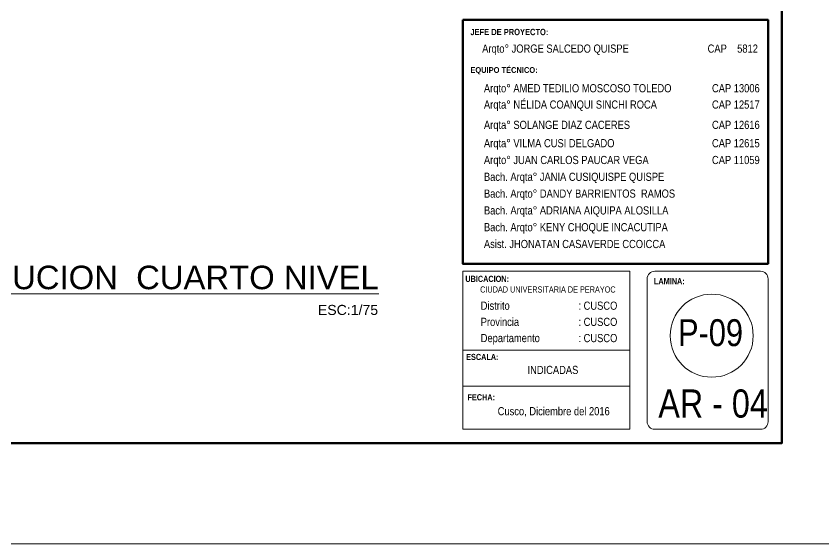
# Model space of a CAD drawing. Header units: inches. Extents: x 140 to 978, y -82 to 38.
# Drawn here: x 888.49 to 900.52, y -22.35 to -14.5 of the extents above; entities that cross this region are included whole.
import ezdxf

# ---------------------------------------------------------------- set-up
doc = ezdxf.new("R2010")
doc.units = ezdxf.units.IN
doc.header["$MEASUREMENT"] = 0
for name, color, linetype, lineweight in [('UNSAAC- ROTULO', 7, 'Continuous', 60), ('UNSAAC-TEXTOS', 250, 'Continuous', 0), ('UNSAAC-TEXTOS ROTULO', 7, 'Continuous', 15)]:
    doc.layers.add(name, color=color, linetype=linetype, lineweight=lineweight)
doc.styles.add('5mm', font='GOTHIC.TTF', dxfattribs={"height": 5})
doc.styles.get("Standard").update_dxf_attribs({"font": 'arial.ttf'})

msp = doc.modelspace()

# ---------------------------------------------------------------- linework, layer by layer
at = {"layer": 'UNSAAC- ROTULO', "color": 5, "lineweight": 0, "flags": 128}
msp.add_lwpolyline([(824.895, 31.651), (901.395, 31.651), (901.395, -22.349), (824.895, -22.349)], close=True, dxfattribs=at)
at = {"layer": 'UNSAAC- ROTULO'}
for points in [[(826.395, 30.151), (899.895, 30.151), (899.895, -20.849), (826.395, -20.849)], [(895.142, -14.552), (899.69, -14.552), (899.69, -18.181), (895.142, -18.181)]]:
    msp.add_lwpolyline(points, close=True, dxfattribs=at)
at = {"layer": 'UNSAAC-TEXTOS ROTULO'}
for p, q in [((897.63, -18.293), (895.142, -18.293)), ((895.142, -18.405), (895.142, -20.532)), ((895.142, -19.468), (897.63, -19.468)), ((895.142, -20), (897.63, -20)), ((897.63, -20.644), (895.142, -20.644))]:
    msp.add_line(p, q, dxfattribs=at)
msp.add_lwpolyline([(895.142, -18.293), (897.63, -18.293), (897.63, -20.644), (895.142, -20.644)], close=True, dxfattribs=at)
msp.add_lwpolyline([(898.001, -18.293), (899.578, -18.293, -0.414214), (899.69, -18.405), (899.69, -20.532, -0.414214), (899.578, -20.644), (898.001, -20.644, -0.414214), (897.889, -20.532), (897.889, -18.405, -0.414214)], format="xyb", close=True, dxfattribs=at)
msp.add_circle((898.85, -19.251), 0.618, dxfattribs=at)

# ---------------------------------------------------------------- texts
at = {"layer": 'UNSAAC-TEXTOS', "insert": (883.874, -18.945), "char_height": 0.28125, "attachment_point": 7}
msp.add_mtext_dynamic_manual_height_columns('\\pi0.020266;{\\H1.2444x;\\LPLANO DE DISTRIBUCION  CUARTO NIVEL\\l\\P\\pi9.1111;\\H0.42855x;ESC:1/75}', width=9.98295, gutter_width=12.5, heights=[0], dxfattribs=at)
at = {"layer": 'UNSAAC-TEXTOS ROTULO', "attachment_point": 1}
for s, width, heights, insert, char_height in [('{\\fArial Narrow|b1|i0|c0|p34;JEFE DE PROYECTO:\\fArial Narrow|b0|i0|c0|p34; }', 1.10439, [0], (895.256, -14.685), 0.09375), ('{\\fArial Narrow|b0|i0|c0|p34; Arqto° JORGE SALCEDO QUISPE                        ^ICAP    5812}', 4.13257, [0], (895.393, -14.918), 0.12129), ('{\\fArial Narrow|b1|i0|c0|p34;EQUIPO TÉCNICO:\\fArial Narrow|b0|i0|c0|p34; }', 0.99498, [0], (895.256, -15.255), 0.0849), ('{\\fArial Narrow|b0|i0|c0|p34;Arqto° AMED TEDILIO MOSCOSO TOLEDO    ^ICAP 13006}', 4.09468, [0], (895.458, -15.508), 0.12129), ('{\\fArial Narrow|b0|i0|c0|p34;Arqta° NÉLIDA COANQUI SINCHI ROCA          ^ICAP 12517}', 4.09468, [0], (895.458, -15.751), 0.12129), ('{\\fArial Narrow|b0|i0|c0|p34;Arqta° SOLANGE DIAZ CACERES                    ^ICAP 12616}', 4.09468, [0], (895.458, -16.053), 0.12129), ('{\\fArial Narrow|b0|i0|c0|p34;Arqta° VILMA CUSI DELGADO                          ^ICAP 12615}', 4.0955, [0], (895.458, -16.326), 0.12129), ('{\\fArial Narrow|b0|i0|c0|p34;Arqto° JUAN CARLOS PAUCAR VEGA                        ^ICAP 11059}', 4.0955, [0], (895.458, -16.576), 0.12129), ('{\\fArial Narrow|b0|i0|c0|p34;Bach. Arqta° JANIA CUSIQUISPE QUISPE                         ^I}', 4.0955, [0], (895.458, -16.826), 0.12129), ('{\\fArial Narrow|b0|i0|c0|p34;Bach. Arqto° DANDY BARRIENTOS  RAMOS                      ^I}', 4.0955, [0], (895.458, -17.076), 0.12129), ('{\\fArial Narrow|b0|i0|c0|p34;Bach. Arqta° ADRIANA AIQUIPA ALOSILLA                         ^I}', 4.0955, [0], (895.458, -17.326), 0.12129), ('{\\fArial Narrow|b0|i0|c0|p34;Bach. Arqto° KENY CHOQUE INCACUTIPA                     ^I}', 4.0955, [0], (895.458, -17.576), 0.12129), ('{\\fArial Narrow|b0|i0|c0|p34;Asist. JHONATAN CASAVERDE CCOICCA                    ^I}', 4.0955, [0], (895.458, -17.826), 0.12129), ('\\pt0,0.13995;{\\fArial Narrow|b1|i0|c0|p34;\\H1.625x;UBICACION:\\H0.66665x; }', 0.45396, [0], (895.181, -18.36), 0.05598), ('\\pt0,0.13995;{\\fArial Narrow|b1|i0|c0|p34;\\H1.625x;LAMINA:}', 0.45396, [0], (897.99, -18.394), 0.05598), ('\\pt0,0.22742;{\\fArial Narrow|b0|i0|c0|p34;CIUDAD UNIVERSITARIA DE PERAYOC}', 3.19233, [0], (895.401, -18.518), 0.09097), ('{\\fArial Narrow|b0|i0|c0|p34;Distrito^I^I^I: CUSCO}', 3.34279, [0], (895.41, -18.744), 0.12129), ('{\\fArial Narrow|b0|i0|c0|p34;Provincia^I^I: CUSCO    }', 3.3432, [0], (895.41, -18.985), 0.12129), ('{\\fArial Narrow|b0|i0|c0|p34;Departamento^I^I: CUSCO    }', 3.34279, [0], (895.41, -19.226), 0.12129), ('{\\fArial Narrow|b1|i0|c0|p34;ESCALA:\\fArial Narrow|b0|i0|c0|p34; }', 0.65807, [0], (895.193, -19.522), 0.09097), ('{\\fArial Narrow|b0|i0|c0|p34;\\H1.0833x;INDICADAS  \\H0.9231x;  }', 1.05947, [0], (896.107, -19.7), 0.11196), ('{\\fArial Narrow|b1|i0|c0|p34;FECHA:\\fArial Narrow|b0|i0|c0|p34; }', 0.54372, [0.311], (895.213, -20.122), 0.09097), ('{\\fArial Narrow|b0|i0|c0|p34;Cusco, Diciembre del 2016    }', 2.75493, [0], (895.663, -20.314), 0.12129)]:
    msp.add_mtext_dynamic_manual_height_columns(s, width=width, gutter_width=12.5, heights=heights, dxfattribs=dict(at, insert=insert, char_height=char_height))
at = {"layer": 'UNSAAC-TEXTOS ROTULO', "char_height": 0.41985, "attachment_point": 1, "style": '5mm'}
for s, width, insert in [('{\\fArial Narrow|b0|i0|c0|p34;\\H0.95273x;P-09}', 0.63421, (898.349, -19.006)), ('{\\fArial Narrow|b0|i0|c0|p34;AR \\H0.99999x;- 04}', 1.83651, (898.055, -20.051))]:
    msp.add_mtext_dynamic_manual_height_columns(s, width=width, gutter_width=25, heights=[0], dxfattribs=dict(at, insert=insert))

doc.saveas('drawing.dxf')
